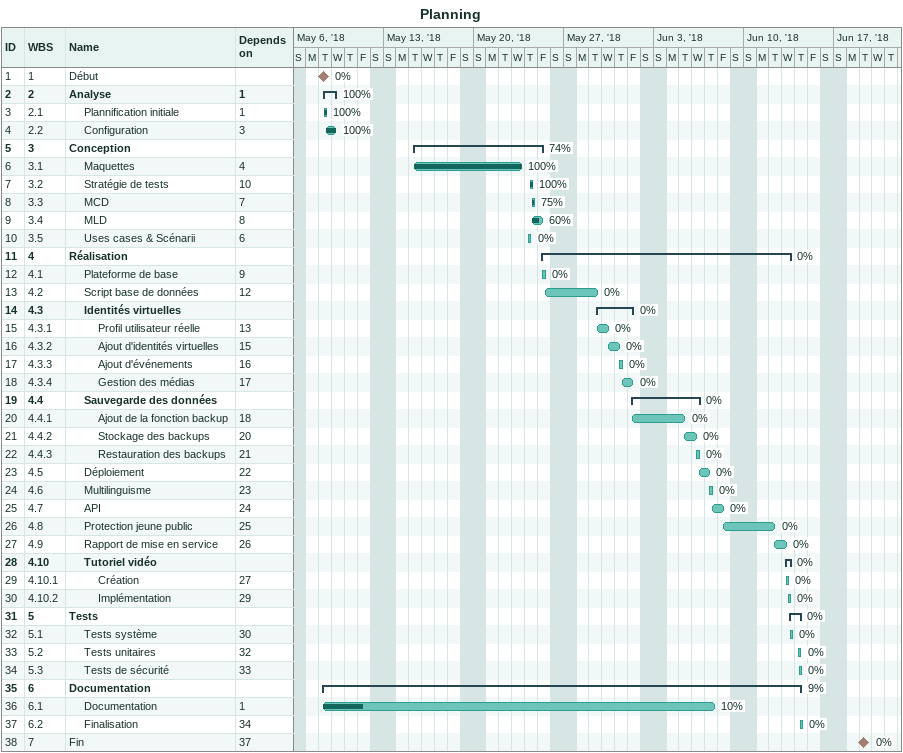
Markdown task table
Planning

| ID | WBS | Task | Start | Finish | Predecessors | % complete |
|---|---|---|---|---|---|---|
| 1 | 1 | Début (milestone) | 2018-05-08 | 2018-05-08 |  | 0 |
| 2 | 2 | **Analyse** | 2018-05-08 | 2018-05-09 | 1 | 100 |
| 3 | 2.1 | Plannification initiale | 2018-05-08 | 2018-05-08 | 1 | 100 |
| 4 | 2.2 | Configuration | 2018-05-08 | 2018-05-09 | 3 | 100 |
| 5 | 3 | **Conception** | 2018-05-15 | 2018-05-25 |  | 74 |
| 6 | 3.1 | Maquettes | 2018-05-15 | 2018-05-23 | 4 | 100 |
| 7 | 3.2 | Stratégie de tests | 2018-05-24 | 2018-05-24 | 10 | 100 |
| 8 | 3.3 | MCD | 2018-05-24 | 2018-05-24 | 7 | 75 |
| 9 | 3.4 | MLD | 2018-05-24 | 2018-05-25 | 8 | 60 |
| 10 | 3.5 | Uses cases & Scénarii | 2018-05-24 | 2018-05-24 | 6 | 0 |
| 11 | 4 | **Réalisation** | 2018-05-25 | 2018-06-13 |  | 0 |
| 12 | 4.1 | Plateforme de base | 2018-05-25 | 2018-05-25 | 9 | 0 |
| 13 | 4.2 | Script base de données | 2018-05-25 | 2018-05-29 | 12 | 0 |
| 14 | 4.3 | **Identités virtuelles** | 2018-05-29 | 2018-06-01 |  | 0 |
| 15 | 4.3.1 | Profil utilisateur réelle | 2018-05-29 | 2018-05-30 | 13 | 0 |
| 16 | 4.3.2 | Ajout d'identités virtuelles | 2018-05-30 | 2018-05-31 | 15 | 0 |
| 17 | 4.3.3 | Ajout d'événements | 2018-05-31 | 2018-05-31 | 16 | 0 |
| 18 | 4.3.4 | Gestion des médias | 2018-05-31 | 2018-06-01 | 17 | 0 |
| 19 | 4.4 | **Sauvegarde des données** | 2018-06-01 | 2018-06-06 |  | 0 |
| 20 | 4.4.1 | Ajout de la fonction backup | 2018-06-01 | 2018-06-05 | 18 | 0 |
| 21 | 4.4.2 | Stockage des backups | 2018-06-05 | 2018-06-06 | 20 | 0 |
| 22 | 4.4.3 | Restauration des backups | 2018-06-06 | 2018-06-06 | 21 | 0 |
| 23 | 4.5 | Déploiement | 2018-06-06 | 2018-06-07 | 22 | 0 |
| 24 | 4.6 | Multilinguisme | 2018-06-07 | 2018-06-07 | 23 | 0 |
| 25 | 4.7 | API | 2018-06-07 | 2018-06-08 | 24 | 0 |
| 26 | 4.8 | Protection jeune public | 2018-06-08 | 2018-06-12 | 25 | 0 |
| 27 | 4.9 | Rapport de mise en service | 2018-06-12 | 2018-06-13 | 26 | 0 |
| 28 | 4.10 | **Tutoriel vidéo** | 2018-06-13 | 2018-06-13 |  | 0 |
| 29 | 4.10.1 | Création | 2018-06-13 | 2018-06-13 | 27 | 0 |
| 30 | 4.10.2 | Implémentation | 2018-06-13 | 2018-06-13 | 29 | 0 |
| 31 | 5 | **Tests** | 2018-06-13 | 2018-06-14 |  | 0 |
| 32 | 5.1 | Tests système | 2018-06-13 | 2018-06-13 | 30 | 0 |
| 33 | 5.2 | Tests unitaires | 2018-06-14 | 2018-06-14 | 32 | 0 |
| 34 | 5.3 | Tests de sécurité | 2018-06-14 | 2018-06-14 | 33 | 0 |
| 35 | 6 | **Documentation** | 2018-05-08 | 2018-06-14 |  | 9 |
| 36 | 6.1 | Documentation | 2018-05-08 | 2018-06-07 | 1 | 10 |
| 37 | 6.2 | Finalisation | 2018-06-14 | 2018-06-14 | 34 | 0 |
| 38 | 7 | Fin (milestone) | 2018-06-19 | 2018-06-19 | 37 | 0 |
